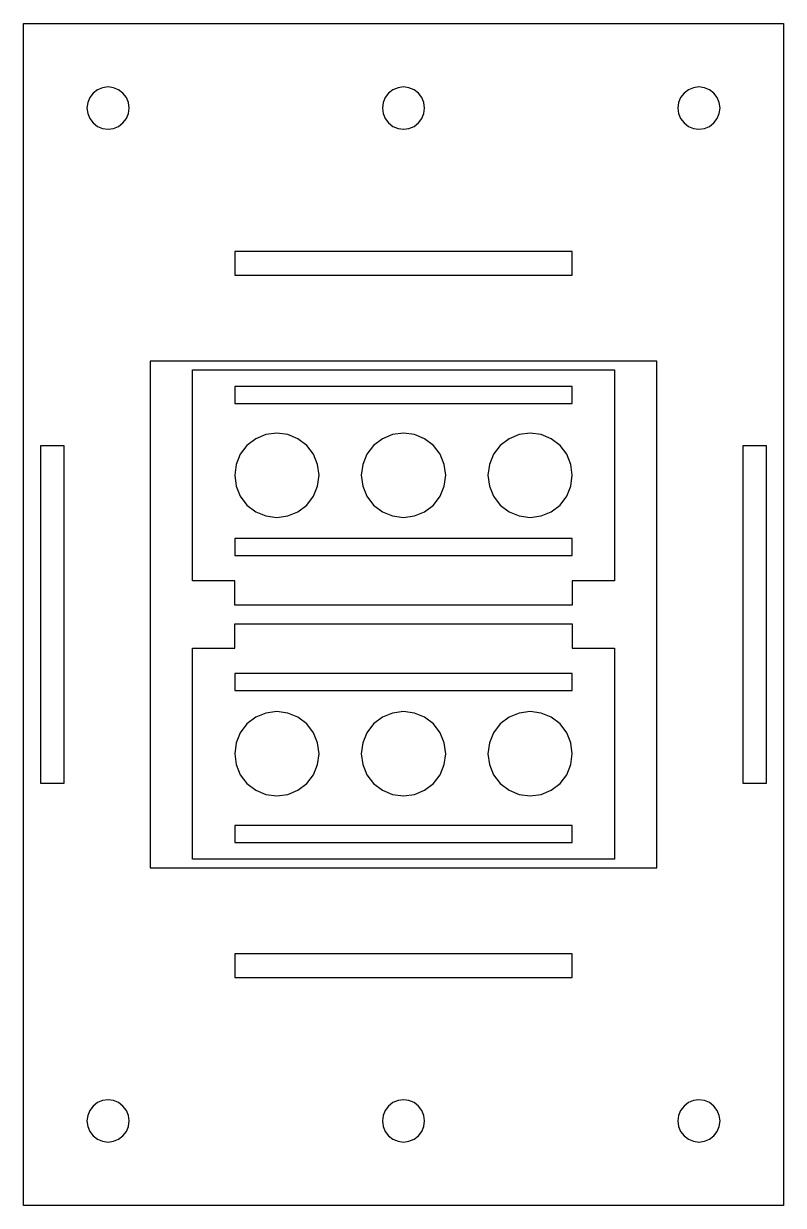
# Model space of a CAD drawing. Header units: metres. Extents: x 0 to 90, y 0 to 140.
import ezdxf

# ---------------------------------------------------------------- set-up
doc = ezdxf.new("R2010")
doc.units = ezdxf.units.M

msp = doc.modelspace()

# ---------------------------------------------------------------- linework, layer by layer
at = {"layer": 'Layer0'}
for points in [[(0, 0, 0), (0, 140, 0), (90, 140, 0), (90, 0, 0), (0, 0, 0)], [(7.59, 130.65, 0), (7.5, 130, 0), (7.59, 129.35, 0), (7.83, 128.75, 0), (8.23, 128.23, 0), (8.75, 127.83, 0), (9.35, 127.59, 0), (10, 127.5, 0), (10.65, 127.59, 0), (11.25, 127.83, 0), (11.77, 128.23, 0), (12.17, 128.75, 0), (12.41, 129.35, 0), (12.5, 130, 0), (12.41, 130.65, 0), (12.17, 131.25, 0), (11.77, 131.77, 0), (11.25, 132.17, 0), (10.65, 132.41, 0), (10, 132.5, 0), (9.35, 132.41, 0), (8.75, 132.17, 0), (8.23, 131.77, 0), (7.83, 131.25, 0), (7.59, 130.65, 0)], [(45.65, 132.41, 0), (45, 132.5, 0), (44.35, 132.41, 0), (43.75, 132.17, 0), (43.23, 131.77, 0), (42.83, 131.25, 0), (42.59, 130.65, 0), (42.5, 130, 0), (42.59, 129.35, 0), (42.83, 128.75, 0), (43.23, 128.23, 0), (43.75, 127.83, 0), (44.35, 127.59, 0), (45, 127.5, 0), (45.65, 127.59, 0), (46.25, 127.83, 0), (46.77, 128.23, 0), (47.17, 128.75, 0), (47.41, 129.35, 0), (47.5, 130, 0), (47.41, 130.65, 0), (47.17, 131.25, 0), (46.77, 131.77, 0), (46.25, 132.17, 0), (45.65, 132.41, 0)], [(80.65, 132.41, 0), (80, 132.5, 0), (79.35, 132.41, 0), (78.75, 132.17, 0), (78.23, 131.77, 0), (77.83, 131.25, 0), (77.59, 130.65, 0), (77.5, 130, 0), (77.59, 129.35, 0), (77.83, 128.75, 0), (78.23, 128.23, 0), (78.75, 127.83, 0), (79.35, 127.59, 0), (80, 127.5, 0), (80.65, 127.59, 0), (81.25, 127.83, 0), (81.77, 128.23, 0), (82.17, 128.75, 0), (82.41, 129.35, 0), (82.5, 130, 0), (82.41, 130.65, 0), (82.17, 131.25, 0), (81.77, 131.77, 0), (81.25, 132.17, 0), (80.65, 132.41, 0)], [(25, 110.2, 0), (65, 110.2, 0), (65, 113, 0), (25, 113, 0), (25, 110.2, 0)], [(15, 40, 0), (75, 40, 0), (75, 100, 0), (15, 100, 0), (15, 40, 0)], [(20, 99, 0), (70, 99, 0), (70, 74, 0), (65, 74, 0), (65, 71.1, 0), (25, 71.1, 0), (25, 74, 0), (20, 74, 0), (20, 99, 0)], [(25, 95, 0), (65, 95, 0), (65, 97, 0), (25, 97, 0), (25, 95, 0)], [(34.83, 85.21, 0), (35, 86.5, 0), (34.83, 87.79, 0), (34.33, 89, 0), (33.54, 90.04, 0), (32.5, 90.83, 0), (31.29, 91.33, 0), (30, 91.5, 0), (28.71, 91.33, 0), (27.5, 90.83, 0), (26.46, 90.04, 0), (25.67, 89, 0), (25.17, 87.79, 0), (25, 86.5, 0), (25.17, 85.21, 0), (25.67, 84, 0), (26.46, 82.96, 0), (27.5, 82.17, 0), (28.71, 81.67, 0), (30, 81.5, 0), (31.29, 81.67, 0), (32.5, 82.17, 0), (33.54, 82.96, 0), (34.33, 84, 0), (34.83, 85.21, 0)], [(49.83, 85.21, 0), (50, 86.5, 0), (49.83, 87.79, 0), (49.33, 89, 0), (48.54, 90.04, 0), (47.5, 90.83, 0), (46.29, 91.33, 0), (45, 91.5, 0), (43.71, 91.33, 0), (42.5, 90.83, 0), (41.46, 90.04, 0), (40.67, 89, 0), (40.17, 87.79, 0), (40, 86.5, 0), (40.17, 85.21, 0), (40.67, 84, 0), (41.46, 82.96, 0), (42.5, 82.17, 0), (43.71, 81.67, 0), (45, 81.5, 0), (46.29, 81.67, 0), (47.5, 82.17, 0), (48.54, 82.96, 0), (49.33, 84, 0), (49.83, 85.21, 0)], [(64.83, 85.21, 0), (65, 86.5, 0), (64.83, 87.79, 0), (64.33, 89, 0), (63.54, 90.04, 0), (62.5, 90.83, 0), (61.29, 91.33, 0), (60, 91.5, 0), (58.71, 91.33, 0), (57.5, 90.83, 0), (56.46, 90.04, 0), (55.67, 89, 0), (55.17, 87.79, 0), (55, 86.5, 0), (55.17, 85.21, 0), (55.67, 84, 0), (56.46, 82.96, 0), (57.5, 82.17, 0), (58.71, 81.67, 0), (60, 81.5, 0), (61.29, 81.67, 0), (62.5, 82.17, 0), (63.54, 82.96, 0), (64.33, 84, 0), (64.83, 85.21, 0)], [(2, 50, 0), (4.8, 50, 0), (4.8, 90, 0), (2, 90, 0), (2, 50, 0)], [(88, 90, 0), (85.2, 90, 0), (85.2, 50, 0), (88, 50, 0), (88, 90, 0)], [(65, 77, 0), (65, 79, 0), (25, 79, 0), (25, 77, 0), (65, 77, 0)], [(65, 66, 0), (70, 66, 0), (70, 41, 0), (20, 41, 0), (20, 66, 0), (25, 66, 0), (25, 68.9, 0), (65, 68.9, 0), (65, 66, 0)], [(25, 61, 0), (65, 61, 0), (65, 63, 0), (25, 63, 0), (25, 61, 0)], [(25.17, 54.79, 0), (25, 53.5, 0), (25.17, 52.21, 0), (25.67, 51, 0), (26.46, 49.96, 0), (27.5, 49.17, 0), (28.71, 48.67, 0), (30, 48.5, 0), (31.29, 48.67, 0), (32.5, 49.17, 0), (33.54, 49.96, 0), (34.33, 51, 0), (34.83, 52.21, 0), (35, 53.5, 0), (34.83, 54.79, 0), (34.33, 56, 0), (33.54, 57.04, 0), (32.5, 57.83, 0), (31.29, 58.33, 0), (30, 58.5, 0), (28.71, 58.33, 0), (27.5, 57.83, 0), (26.46, 57.04, 0), (25.67, 56, 0), (25.17, 54.79, 0)], [(40.17, 54.79, 0), (40, 53.5, 0), (40.17, 52.21, 0), (40.67, 51, 0), (41.46, 49.96, 0), (42.5, 49.17, 0), (43.71, 48.67, 0), (45, 48.5, 0), (46.29, 48.67, 0), (47.5, 49.17, 0), (48.54, 49.96, 0), (49.33, 51, 0), (49.83, 52.21, 0), (50, 53.5, 0), (49.83, 54.79, 0), (49.33, 56, 0), (48.54, 57.04, 0), (47.5, 57.83, 0), (46.29, 58.33, 0), (45, 58.5, 0), (43.71, 58.33, 0), (42.5, 57.83, 0), (41.46, 57.04, 0), (40.67, 56, 0), (40.17, 54.79, 0)], [(64.83, 52.21, 0), (65, 53.5, 0), (64.83, 54.79, 0), (64.33, 56, 0), (63.54, 57.04, 0), (62.5, 57.83, 0), (61.29, 58.33, 0), (60, 58.5, 0), (58.71, 58.33, 0), (57.5, 57.83, 0), (56.46, 57.04, 0), (55.67, 56, 0), (55.17, 54.79, 0), (55, 53.5, 0), (55.17, 52.21, 0), (55.67, 51, 0), (56.46, 49.96, 0), (57.5, 49.17, 0), (58.71, 48.67, 0), (60, 48.5, 0), (61.29, 48.67, 0), (62.5, 49.17, 0), (63.54, 49.96, 0), (64.33, 51, 0), (64.83, 52.21, 0)], [(65, 45, 0), (25, 45, 0), (25, 43, 0), (65, 43, 0), (65, 45, 0)], [(65, 27, 0), (65, 29.8, 0), (25, 29.8, 0), (25, 27, 0), (65, 27, 0)], [(9.35, 7.59, 0), (10, 7.5, 0), (10.65, 7.59, 0), (11.25, 7.83, 0), (11.77, 8.23, 0), (12.17, 8.75, 0), (12.41, 9.35, 0), (12.5, 10, 0), (12.41, 10.65, 0), (12.17, 11.25, 0), (11.77, 11.77, 0), (11.25, 12.17, 0), (10.65, 12.41, 0), (10, 12.5, 0), (9.35, 12.41, 0), (8.75, 12.17, 0), (8.23, 11.77, 0), (7.83, 11.25, 0), (7.59, 10.65, 0), (7.5, 10, 0), (7.59, 9.35, 0), (7.83, 8.75, 0), (8.23, 8.23, 0), (8.75, 7.83, 0), (9.35, 7.59, 0)], [(45, 7.5, 0), (45.65, 7.59, 0), (46.25, 7.83, 0), (46.77, 8.23, 0), (47.17, 8.75, 0), (47.41, 9.35, 0), (47.5, 10, 0), (47.41, 10.65, 0), (47.17, 11.25, 0), (46.77, 11.77, 0), (46.25, 12.17, 0), (45.65, 12.41, 0), (45, 12.5, 0), (44.35, 12.41, 0), (43.75, 12.17, 0), (43.23, 11.77, 0), (42.83, 11.25, 0), (42.59, 10.65, 0), (42.5, 10, 0), (42.59, 9.35, 0), (42.83, 8.75, 0), (43.23, 8.23, 0), (43.75, 7.83, 0), (44.35, 7.59, 0), (45, 7.5, 0)], [(82.41, 9.35, 0), (82.5, 10, 0), (82.41, 10.65, 0), (82.17, 11.25, 0), (81.77, 11.77, 0), (81.25, 12.17, 0), (80.65, 12.41, 0), (80, 12.5, 0), (79.35, 12.41, 0), (78.75, 12.17, 0), (78.23, 11.77, 0), (77.83, 11.25, 0), (77.59, 10.65, 0), (77.5, 10, 0), (77.59, 9.35, 0), (77.83, 8.75, 0), (78.23, 8.23, 0), (78.75, 7.83, 0), (79.35, 7.59, 0), (80, 7.5, 0), (80.65, 7.59, 0), (81.25, 7.83, 0), (81.77, 8.23, 0), (82.17, 8.75, 0), (82.41, 9.35, 0)]]:
    msp.add_polyline3d(points, dxfattribs=at)

doc.saveas('drawing.dxf')
